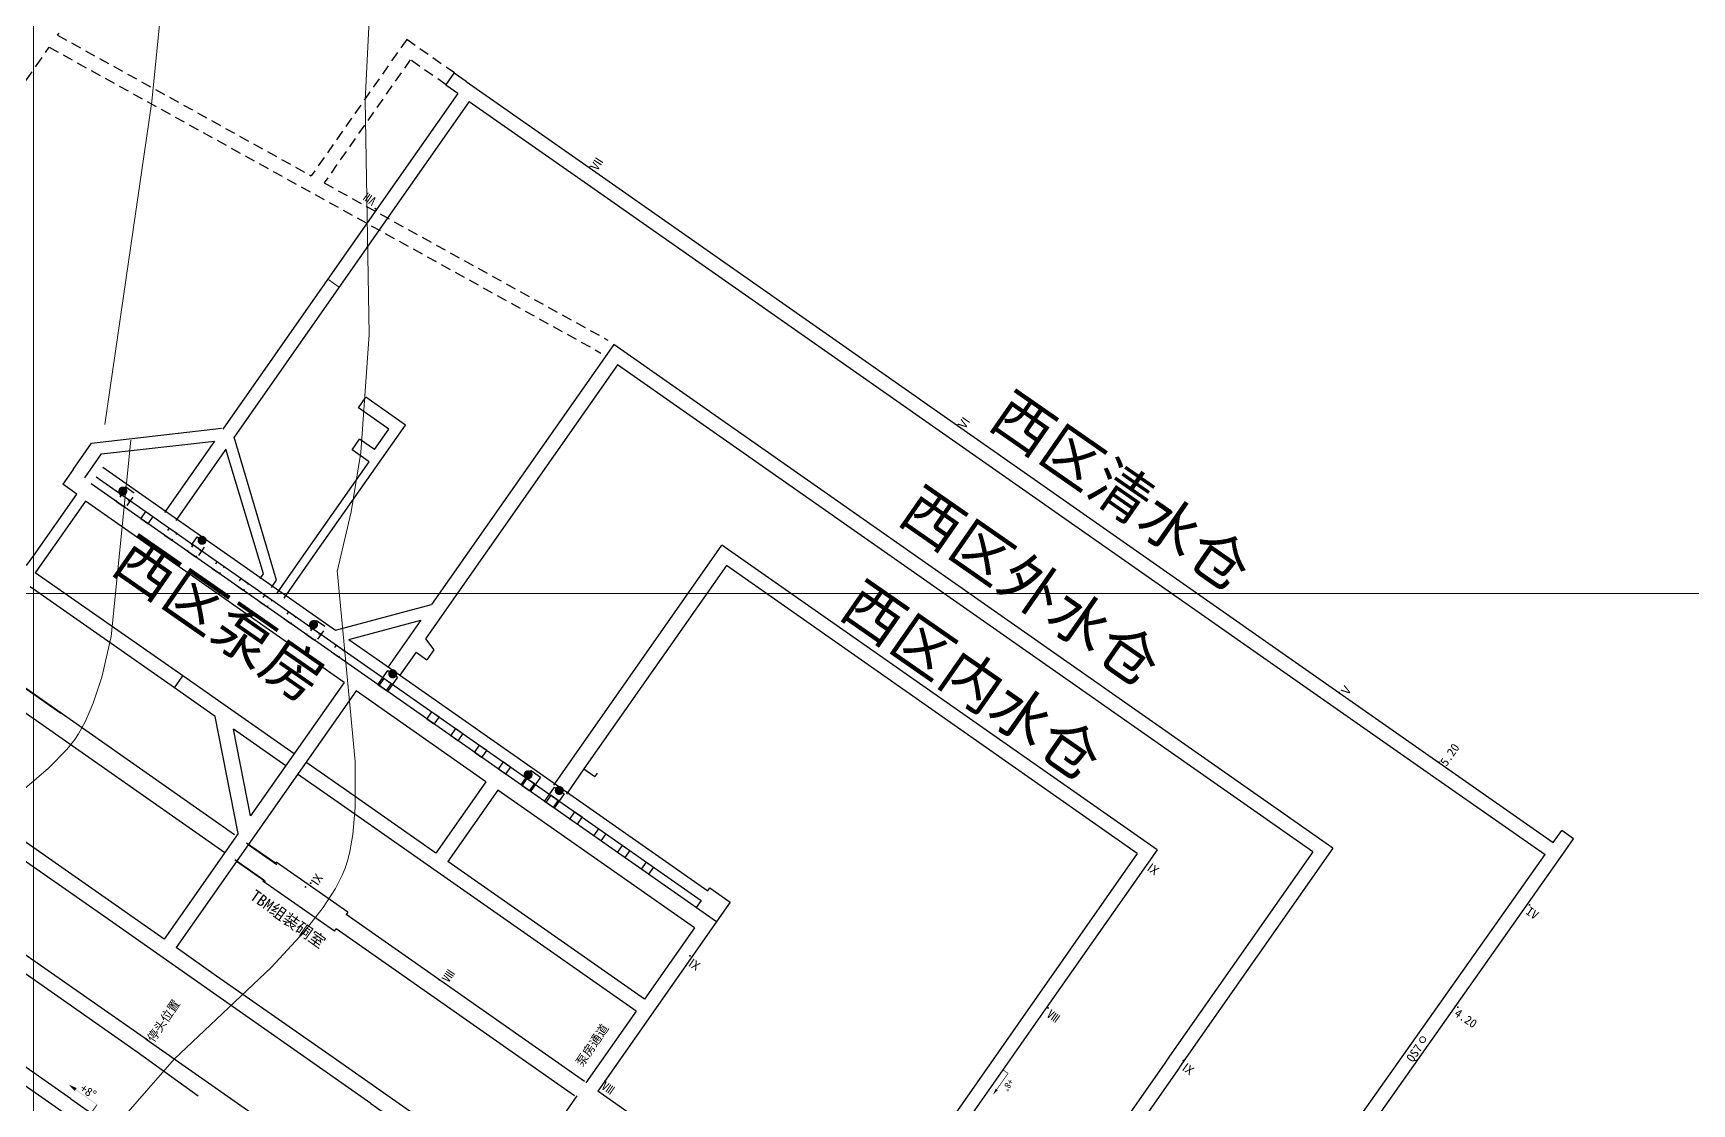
# Model space of a CAD drawing. Header units: inches. Extents: x 36473197 to 36486087, y 3899343 to 3911260.
# Drawn here: x 36481000 to 36481570, y 3905825 to 3906193 of the extents above; entities that cross this region are included whole.
import ezdxf

# ---------------------------------------------------------------- set-up
doc = ezdxf.new("R2010")
doc.units = ezdxf.units.IN
doc.header["$MEASUREMENT"] = 0
for name, pattern in [('厚煤层人工分层2', [0.005, 0.002, -0.001, 0.002]), ('厚煤层人工分层2_1', [0.005, 0.002, -0.001, 0.002]), ('虚线', [0.0045, 0.00175, -0.001, 0.00175])]:
    doc.linetypes.add(name, pattern=pattern)
doc.layers.get('0').update_dxf_attribs({"lineweight": 0})
doc.layers.get('Defpoints').update_dxf_attribs({"lineweight": 0})
for name, color, linetype, lineweight in [('2022年生产接续', 7, 'Continuous', 0), ('4煤底板等值线', 7, 'Continuous', 0), ('七盘区布置', 7, 'Continuous', 0), ('四盘区辅运巷', 7, 'Continuous', 0), ('导线点', 7, 'Continuous', 0), ('巷道', 7, 'Continuous', 0), ('巷道掘进尺', 7, 'Continuous', 0), ('巷道注记', 7, 'Continuous', 0), ('经纬网', 7, 'Continuous', 0), ('西区开拓大巷', 7, 'Continuous', 0), ('西区开拓设计', 7, 'Continuous', 0), ('西区水仓', 7, 'Continuous', 0)]:
    doc.layers.add(name, color=color, linetype=linetype, lineweight=lineweight)
doc.layers.add('变坡点', color=1, linetype='Continuous', lineweight=0, true_color=0xff0000)
doc.layers.add('巷道1', color=7, linetype='Continuous', lineweight=0, true_color=0x2d2d2d)
doc.styles.add('仿宋', font='simfang.ttf')
doc.styles.add('宋体', font='SIMSUN.TTC')
doc.styles.add('长等线体', font='simfang.ttf')
doc.dimstyles.get("Standard").update_dxf_attribs({"dimtxt": 30, "dimasz": 20, "dimexe": 0.18, "dimexo": 0.0625, "dimgap": 0.09, "dimtad": 1, "dimdec": 0, "dimzin": 0, "dimdsep": 46, "dimtxsty": '仿宋', "dimcen": 0.09, "dimclrd": 150, "dimclre": 150, "dimadec": 0, "dimazin": 0, "dimtfac": 1, "dimtdec": 0, "dimtofl": 0, "dimtmove": 0, "dimatfit": 3, "dimfxl": 1, "dimtolj": 1, "dimtzin": 0, "dimlwd": 0, "dimarcsym": 0})

# ---------------------------------------------------------------- blocks, each defined once
blk = doc.blocks.new('变坡点1_1_1')
at = {"true_color": 0xff0000}
for points in [[(1.77, -1.39), (-0.06, -0.09), (0.06, 0.09), (1.9, -1.2)], [(-2.14, -6.75), (1.75, -1.23), (1.93, -1.36), (-1.96, -6.88)], [(-1.68, -7.07), (-3.34, -8.65), (-2.42, -6.55)], [(-2.42, -6.55), (-1.68, -7.07)]]:
    blk.add_hatch(color=1, dxfattribs=at).paths.add_polyline_path(points, flags=17)
blk = doc.blocks.new('变坡点1')
at = {"true_color": 0xff0000}
for points in [[(-4.61, 8.53), (-7.29, 9.99), (-5.37, 7.61)], [(-5.37, 7.61), (-4.61, 8.53)], [(-5.09, 7.95), (1.83, 2.19), (2.02, 2.42), (-4.89, 8.18)], [(1.81, 2.4), (-0.12, 0.1), (0.12, -0.1), (2.04, 2.21)]]:
    blk.add_hatch(color=1, dxfattribs=at).paths.add_polyline_path(points, flags=17)
blk = doc.blocks.new('临时经纬仪导线点')
at = {"color": 0, "const_width": 0.3}
blk.add_lwpolyline([(1, 0), (0.97, 0.26), (0.87, 0.5), (0.71, 0.71), (0.5, 0.87), (0.26, 0.97), (0, 1), (-0.26, 0.97), (-0.5, 0.87), (-0.71, 0.71), (-0.87, 0.5), (-0.97, 0.26), (-1, 0), (-0.97, -0.26), (-0.87, -0.5), (-0.71, -0.71), (-0.5, -0.87), (-0.26, -0.97), (0, -1), (0.26, -0.97), (0.5, -0.87), (0.71, -0.71), (0.87, -0.5), (0.97, -0.26), (1, 0)], dxfattribs=at)
blk = doc.blocks.new('*D204')
at = {"layer": 'Defpoints', "color": 0, "transparency": 16777216}
for p in [(36476925.52, 3911082.36), (36486060.15, 3904950.04), (36485936.09, 3904772.87)]:
    blk.add_point(p, dxfattribs=at)
at = {"layer": '四盘区辅运巷', "color": 150, "lineweight": -2, "transparency": 16777216}
for p, q in [((36476925.55, 3911082.41), (36477049.68, 3911259.68)), ((36485936.12, 3904772.92), (36486060.25, 3904950.19))]:
    blk.add_line(p, q, dxfattribs=at)
at = {"layer": '四盘区辅运巷', "color": 150, "lineweight": 0, "transparency": 16777216}
blk.add_line((36477065.96, 3911248.06), (36486043.76, 3904961.51), dxfattribs=at)
at = {"layer": '四盘区辅运巷', "color": 150, "transparency": 16777216}
for points in [[(36477067.87, 3911250.79), (36477064.05, 3911245.33), (36477049.58, 3911259.53)], [(36486045.68, 3904964.24), (36486041.85, 3904958.78), (36486060.15, 3904950.04)]]:
    blk.add_solid(points, dxfattribs=at)
at = {"layer": '四盘区辅运巷', "color": 0, "transparency": 16777216, "insert": (36481563.62, 3908117.29), "char_height": 30, "attachment_point": 5, "rotation": 324.9991, "style": '仿宋'}
blk.add_mtext('\\A1;1100', dxfattribs=at)

msp = doc.modelspace()

# ---------------------------------------------------------------- linework, layer by layer
at = {"layer": '2022年生产接续', "color": 3, "linetype": 'Continuous', "true_color": 0x00ff00}
msp.add_line((36481101.14, 3906107.99), (36481105.07, 3906105.24), dxfattribs=at)
at = {"layer": '4煤底板等值线', "color": 7, "linetype": 'Continuous', "lineweight": 0, "flags": 128}
for points in [[(36481024.55, 3906058.04), (36481040.67, 3906169.07), (36481051.59, 3906278.53), (36481051.6, 3906291.62), (36481047.78, 3906317.07), (36481029.32, 3906399.02)], [(36481104.41, 3906007.58), (36481109.24, 3906028.07), (36481112.51, 3906048.46), (36481115.45, 3906089), (36481113.97, 3906169.58), (36481118.95, 3906267.75), (36481118.59, 3906276.66), (36481117.35, 3906285.58), (36481093.61, 3906392.97)], [(36481033.44, 3906052.74), (36481026.7, 3905985.25), (36481023.48, 3905971.29), (36481020.52, 3905962.3), (36481017.75, 3905955.86), (36481015.55, 3905951.78), (36481014.3, 3905949.84), (36481011.51, 3905946.36), (36481005.17, 3905939.94), (36480988.68, 3905925.81)], [(36481104.42, 3906007.9), (36481110.56, 3905942.24), (36481110.63, 3905926.41), (36481109.81, 3905917.23), (36481108.75, 3905911.3), (36481108.02, 3905908.41), (36481107.11, 3905905.59), (36481106.13, 3905903.24), (36481103.77, 3905898.67), (36481099.53, 3905892.08), (36481092.95, 3905883.63), (36481081.69, 3905871.44), (36481048.39, 3905840), (36481004.07, 3905789.18), (36480979.4, 3905755.64)]]:
    msp.add_lwpolyline(points, dxfattribs=at)
at = {"layer": '七盘区布置', "color": 30, "linetype": '厚煤层人工分层2', "lineweight": 30, "ltscale": 2000, "true_color": 0xff8000}
msp.add_line((36481008.33, 3906191.86), (36481008.82, 3906192.57), dxfattribs=at)
at = {"layer": '七盘区布置', "color": 30, "linetype": '虚线', "lineweight": 30, "ltscale": 2000, "true_color": 0xff8000}
for p, q in [((36481128.28, 3906190.39), (36481095.52, 3906143.53)), ((36481144.69, 3906178.93), (36481128.29, 3906190.4)), ((36481129.52, 3906183.44), (36481099.91, 3906141.09)), ((36481141.83, 3906174.84), (36481129.52, 3906183.44))]:
    msp.add_line(p, q, dxfattribs=at)
at = {"layer": '七盘区布置', "color": 30, "linetype": '厚煤层人工分层2_1', "lineweight": 30, "ltscale": 2000, "true_color": 0xff8000}
msp.add_line((36480980.04, 3906151.47), (36481005.44, 3906187.74), dxfattribs=at)
at = {"layer": '七盘区布置', "color": 30, "linetype": '虚线', "lineweight": 30, "ltscale": 2000, "true_color": 0xff8000, "flags": 128}
for points in [[(36481008.33, 3906191.86), (36481095.52, 3906143.53)], [(36481005.44, 3906187.74), (36481195.03, 3906082.65)], [(36481099.91, 3906141.09), (36481197.46, 3906087.02)]]:
    msp.add_lwpolyline(points, dxfattribs=at)
at = {"layer": '巷道', "color": 30, "linetype": 'Continuous', "lineweight": 30, "true_color": 0xff8000}
for p, q in [((36481013.63, 3906042.64), (36481010.11, 3906037.53)), ((36481014.89, 3906034.19, -0.2), (36481010.11, 3906037.53, -0.2)), ((36481017.87, 3906031.7), (36481000.66, 3906007.13)), ((36481185, 3905942.98), (36481236.58, 3906016.65)), ((36481238.18, 3906009.67), (36481189.18, 3905939.69)), ((36481103.88, 3905987.34), (36481136.87, 3905996.18)), ((36481108.37, 3905984.2), (36481133.12, 3905990.83)), ((36481178.81, 3905934.14), (36481185, 3905942.98)), ((36481189.18, 3905939.69), (36481183.16, 3905931.09)), ((36481522.3, 3905914.41), (36481525.17, 3905918.5)), ((36481529.27, 3905915.63), (36481525.17, 3905918.5)), ((36481526.4, 3905911.54), (36481529.27, 3905915.63)), ((36481083.19, 3905907.27, -0.2), (36481073.24, 3905914.23, -0.2)), ((36481083.65, 3905906.77, -0.2), (36481073.83, 3905913.65, -0.2)), ((36481456.87, 3905821.68), (36481519.44, 3905910.31)), ((36481460.96, 3905818.81), (36481526.4, 3905911.54)), ((36481079.18, 3905901.53, -0.2), (36481069.23, 3905908.5, -0.2)), ((36481079.64, 3905901.04, -0.2), (36481069.81, 3905907.92, -0.2)), ((36481083.48, 3905907.68), (36481083.19, 3905907.27))]:
    msp.add_line(p, q, dxfattribs=at)
at = {"layer": '巷道', "color": 30, "linetype": 'Continuous', "lineweight": 30, "true_color": 0xff8000, "flags": 128}
for points in [[(36481000.13, 3906013.1), (36481014.89, 3906034.19)], [(36481083.74, 3906000.14), (36481093.72, 3906014.38)], [(36481086.2, 3905998.42), (36481096.17, 3906012.66)], [(36481133.12, 3905990.83), (36481121.87, 3905974.75)], [(36481131.52, 3905979.83), (36481125.96, 3905971.89)], [(36481048.45, 3905967.56), (36481051.32, 3905971.65)], [(36481079.18, 3905901.53), (36481078.89, 3905901.12)], [(36481079.67, 3905901.01), (36481079.47, 3905900.72)]]:
    msp.add_lwpolyline(points, dxfattribs=at)
at = {"layer": '巷道', "color": 30, "lineweight": 30, "true_color": 0xff8000, "flags": 128}
for points in [[(36481134.71, 3905984.38), (36481137.64, 3905980.67)], [(36481131.52, 3905979.83), (36481135.23, 3905977.23)], [(36481137.64, 3905980.67), (36481135.23, 3905977.23)], [(36481189.18, 3905939.69), (36481192.89, 3905937.09)], [(36481193.73, 3905938.29), (36481192.89, 3905937.09)]]:
    msp.add_lwpolyline(points, dxfattribs=at)
at = {"layer": '巷道1', "color": 30, "linetype": 'Continuous', "lineweight": 30, "true_color": 0xff8000}
for p, q in [((36481069.15, 3905917.1, -0.2), (36480981.99, 3905978.13)), ((36481009.41, 3905958.81, -0.2), (36480992.17, 3905970.88, -0.2)), ((36481070.43, 3905917.52), (36481062.5, 3905957.72)), ((36481074.66, 3905923.57), (36481068.78, 3905953.33)), ((36481379.32, 3905910.61), (36481344.93, 3905861.49)), ((36481386.12, 3905911.95), (36481349.2, 3905859.22)), ((36481344.93, 3905861.49), (36481310.88, 3905812.86)), ((36481349.2, 3905859.22), (36481314.81, 3905810.11)), ((36481009.82, 3905821.92, 0.18), (36480975.07, 3905846.26, 0.18)), ((36481012.91, 3905826.33, 0.2), (36480991.04, 3905841.64, 0.18)), ((36481390.46, 3905841.05), (36481388.54, 3905838.3)), ((36481388.54, 3905838.3), (36481356.05, 3905791.9)), ((36481392.99, 3905835.94), (36481360.14, 3905789.04)), ((36481394.57, 3905838.21), (36481392.99, 3905835.94)), ((36481012.92, 3905826.34, 0.2), (36481041.49, 3905806.34, 0.12))]:
    msp.add_line(p, q, dxfattribs=at)
at = {"layer": '巷道1', "color": 30, "linetype": 'Continuous', "lineweight": 30, "true_color": 0xff8000, "elevation": 2601.79, "flags": 128}
msp.add_lwpolyline([(36481209.39, 3905818.12), (36481193.95, 3905828.93)], dxfattribs=at)
at = {"layer": '巷道掘进尺', "color": 3, "true_color": 0x00ff00, "const_width": 0.3}
for points in [[(36481191.28, 3906146.47, -1), (36481190.95, 3906146.47, -1), (36481191.28, 3906146.47)], [(36481117.68, 3906132.26, -1), (36481117.35, 3906132.26, -1), (36481117.68, 3906132.26)], [(36481317.74, 3906057.76, -1), (36481317.41, 3906057.76, -1), (36481317.74, 3906057.76)], [(36481448.81, 3905965.99, -1), (36481448.47, 3905965.99, -1), (36481448.81, 3905965.99)], [(36481483.21, 3905941.98, -1), (36481482.88, 3905941.98, -1), (36481483.21, 3905941.98)], [(36481093.69, 3905899.16, -1), (36481093.35, 3905899.16, -1), (36481093.69, 3905899.16)], [(36481095.46, 3905900.46, -1), (36481095.12, 3905900.46, -1), (36481095.46, 3905900.46)], [(36481514.27, 3905892.96, -1), (36481513.94, 3905892.96, -1), (36481514.27, 3905892.96)], [(36481225.79, 3905875.48, -1), (36481225.45, 3905875.48, -1), (36481225.79, 3905875.48)], [(36481139.71, 3905867.2, -1), (36481139.37, 3905867.2, -1), (36481139.71, 3905867.2)], [(36481348.82, 3905857.59, -1), (36481348.48, 3905857.59, -1), (36481348.82, 3905857.59)], [(36481489.66, 3905857.81, -1), (36481489.32, 3905857.81, -1), (36481489.66, 3905857.81)], [(36481038.89, 3905846.87, -1), (36481038.55, 3905846.87, -1), (36481038.89, 3905846.87)], [(36481395.34, 3905839.53, -1), (36481395, 3905839.53, -1), (36481395.34, 3905839.53)], [(36481196.54, 3905832.39, -1), (36481196.21, 3905832.39, -1), (36481196.54, 3905832.39)]]:
    msp.add_lwpolyline(points, format="xyb", dxfattribs=at)
at = {"layer": '经纬网', "color": 7, "linetype": 'Continuous', "lineweight": 9}
for p, q in [((36481000, 3907972.91), (36481000, 3901128.79)), ((36483817.51, 3906000), (36474392.66, 3906000))]:
    msp.add_line(p, q, dxfattribs=at)
at = {"layer": '西区开拓大巷', "color": 30, "linetype": 'Continuous', "lineweight": 30, "true_color": 0xff8000}
msp.add_line((36480776.75, 3906113.42, 1958.44), (36481065.85, 3905910.98, 2293.09), dxfattribs=at)
at = {"layer": '西区开拓设计', "color": 30, "linetype": 'Continuous', "lineweight": 30, "true_color": 0xff8000}
for p, q in [((36481141.78, 3906174.75), (36481144.65, 3906178.85)), ((36481148.74, 3906175.98), (36481144.65, 3906178.85)), ((36481145.87, 3906171.88), (36481117.93, 3906131.97)), ((36481145.87, 3906171.88), (36481141.78, 3906174.75)), ((36481148.74, 3906175.98), (36481191.04, 3906146.36)), ((36481149.8, 3906169.13), (36481121.86, 3906129.22)), ((36481149.8, 3906169.13), (36481188.17, 3906142.27)), ((36481191.04, 3906146.36), (36481317.57, 3906057.76)), ((36481188.17, 3906142.27), (36481314.71, 3906053.66)), ((36481117.93, 3906131.97), (36481065.09, 3906056.5)), ((36481121.86, 3906129.22), (36481069.01, 3906053.75)), ((36481199.44, 3906085.54), (36481136.87, 3905996.18)), ((36481200.67, 3906078.58), (36481134.71, 3905984.38)), ((36481111.68, 3906063.81), (36481114.21, 3906067.43)), ((36481122.13, 3906056.49), (36481111.68, 3906063.81)), ((36481127.84, 3906057.89), (36481114.21, 3906067.43)), ((36481096.17, 3906012.66), (36481127.84, 3906057.89)), ((36481317.57, 3906057.76), (36481448.64, 3905965.99)), ((36481013.63, 3906042.64), (36481019.95, 3906051.68)), ((36481019.95, 3906051.68), (36481064.66, 3906056.79)), ((36481023.46, 3906047.97), (36481062.22, 3906052.4)), ((36481062.22, 3906052.4), (36481045.01, 3906027.83)), ((36481083.54, 3906004.57), (36481069.01, 3906053.75)), ((36481109.56, 3906049.37), (36481112.1, 3906052.99)), ((36481117.18, 3906049.43), (36481112.1, 3906052.99)), ((36481117.18, 3906049.43), (36481122.13, 3906056.49)), ((36481314.71, 3906053.66), (36481445.77, 3905961.89)), ((36481017.72, 3906039.77), (36481023.46, 3906047.97)), ((36481066.14, 3906049.65), (36481048.94, 3906025.08)), ((36481079.12, 3906006.8), (36481066.14, 3906049.65)), ((36481115.37, 3906045.3), (36481109.56, 3906049.37)), ((36481021.55, 3906040.12), (36481229.49, 3905894.51)), ((36481023.84, 3906043.39), (36481103.88, 3905987.34)), ((36481093.72, 3906014.38), (36481115.37, 3906045.3)), ((36481114.95, 3905971.12), (36481019.82, 3906037.66)), ((36481106.78, 3905969.44), (36481017.87, 3906031.7)), ((36481386.12, 3905911.95), (36481236.58, 3906016.65)), ((36481051.32, 3905971.65), (36481000.66, 3906007.13)), ((36481003.29, 3906010.88), (36481000.86, 3906007.4)), ((36481379.32, 3905910.61), (36481238.18, 3906009.67)), ((36481048.45, 3905967.56), (36480998.89, 3906002.27)), ((36481108.37, 3905984.2), (36481118.93, 3905976.81)), ((36481089.58, 3905944.87), (36481051.32, 3905971.65)), ((36481118.93, 3905976.81), (36481231.79, 3905897.78)), ((36481062.5, 3905957.72), (36481048.45, 3905967.56)), ((36481110.88, 3905966.58), (36481049.07, 3905878.29)), ((36481106.78, 3905969.44), (36481074.66, 3905923.57)), ((36481155.54, 3905935.3), (36481110.88, 3905966.58)), ((36481234.74, 3905887.17), (36481114.95, 3905971.12)), ((36481448.64, 3905965.99), (36481483.01, 3905941.92)), ((36481445.77, 3905961.89), (36481480.14, 3905937.83)), ((36481062.5, 3905957.72), (36481062.5, 3905957.72)), ((36481086.71, 3905940.77), (36481068.78, 3905953.33)), ((36481087.53, 3905940.2), (36481087.53, 3905940.2)), ((36481104.73, 3905928.15), (36481090.81, 3905937.9)), ((36481107.6, 3905932.25), (36481093.67, 3905942)), ((36481480.14, 3905937.83), (36481519.44, 3905910.31)), ((36481483.01, 3905941.92), (36481522.3, 3905914.41)), ((36481138.33, 3905910.73), (36481107.6, 3905932.25)), ((36481155.54, 3905935.3), (36481138.33, 3905910.73)), ((36481159.64, 3905932.44), (36481142.43, 3905907.86)), ((36481227.2, 3905885.13), (36481159.64, 3905932.44)), ((36481207.12, 3905856.46), (36481104.73, 3905928.15)), ((36481044.96, 3905881.16, 0.18), (36480990.65, 3905919.2, 0.18)), ((36481070.43, 3905917.52), (36481044.96, 3905881.16)), ((36481023.1, 3905889.88, 0.18), (36480992.75, 3905911.13, 0.18)), ((36481439.62, 3905911.26), (36481390.46, 3905841.05)), ((36481446.59, 3905912.49), (36481394.57, 3905838.21)), ((36481108.05, 3905890.47, -0.2), (36481083.48, 3905907.68, -0.2)), ((36481209.99, 3905860.55), (36481142.43, 3905907.86)), ((36481103.46, 3905883.92, -0.2), (36481078.89, 3905901.12, -0.2)), ((36481231.74, 3905897.82), (36481232.4, 3905898.79)), ((36481232.4, 3905898.79), (36481239.43, 3905893.87)), ((36481239.43, 3905893.87), (36481193.95, 3905828.93)), ((36481229.49, 3905894.51), (36481227.77, 3905892.05)), ((36481054.26, 3905868.06, 0.18), (36481023.1, 3905889.88, 0.18)), ((36481189.36, 3905832.32, -0.2), (36481107.48, 3905889.65, -0.2)), ((36481185.92, 3905827.4, -0.2), (36481104.04, 3905884.74, -0.2)), ((36481227.2, 3905885.13), (36481209.99, 3905860.55)), ((36481062.99, 3905868.54, 0.18), (36481049.07, 3905878.29, 0.18)), ((36481115.97, 3905824.72, 0.28), (36481054.26, 3905868.06, 0.18)), ((36481104.15, 3905839.72, 0.18), (36481062.99, 3905868.54, 0.18)), ((36481207.12, 3905856.46), (36481189.86, 3905831.8)), ((36481119.13, 3905829.23, 0.18), (36481104.15, 3905839.72, 0.18)), ((36481165.38, 3905796.85, 0.18), (36481119.13, 3905829.23, 0.18)), ((36481115.97, 3905824.72, 0.2), (36481214.95, 3905755.3, 0.4)), ((36481186.76, 3905827.37), (36481165.38, 3905796.85))]:
    msp.add_line(p, q, dxfattribs=at)
at = {"layer": '西区开拓设计', "color": 30, "linetype": '虚线', "lineweight": 30, "ltscale": 2000, "true_color": 0xff8000}
for p, q in [((36481077.97, 3906005.16), (36481079.12, 3906006.8)), ((36481081.81, 3906002.11), (36481083.54, 3906004.57)), ((36481039.23, 3905846.59, 0.35), (36481038.72, 3905846.87, 0.37))]:
    msp.add_line(p, q, dxfattribs=at)
at = {"layer": '西区开拓设计', "color": 30, "lineweight": 30, "true_color": 0xff8000}
for p, q in [((36480989.22, 3905881.6, 0.34), (36481039.23, 3905846.59, 0.35)), ((36480986.13, 3905877.18, 0.18), (36481006.12, 3905863.18, 0.18)), ((36481006.12, 3905863.18, 0.18), (36481035.66, 3905842.5, 0.18)), ((36481038.72, 3905846.87), (36481096.67, 3905806.28, 0.37)), ((36481035.66, 3905842.5), (36481056.68, 3905827.36))]:
    msp.add_line(p, q, dxfattribs=at)
at = {"layer": '西区开拓设计', "color": 30, "linetype": 'Continuous', "lineweight": 30, "true_color": 0xff8000, "flags": 128}
for points in [[(36481446.59, 3905912.49), (36481199.44, 3906085.54)], [(36481439.62, 3905911.26), (36481200.67, 3906078.58)], [(36481038.63, 3906028.15), (36481041.09, 3906026.43), (36481039.37, 3906023.97), (36481036.91, 3906025.69), (36481038.63, 3906028.15)], [(36480997.69, 3906009.62), (36481000.13, 3906013.1)], [(36481121.86, 3905973.54), (36481125.14, 3905971.24), (36481121.69, 3905966.33), (36481118.42, 3905968.62), (36481121.86, 3905973.54)], [(36481120.55, 3905970.79), (36481123.01, 3905969.07), (36481121.28, 3905966.61), (36481118.83, 3905968.34), (36481120.55, 3905970.79)], [(36481136.93, 3905959.32), (36481139.39, 3905957.6), (36481137.67, 3905955.14), (36481135.21, 3905956.86), (36481136.93, 3905959.32)], [(36481145.12, 3905953.59), (36481147.58, 3905951.86), (36481145.86, 3905949.41), (36481143.4, 3905951.13), (36481145.12, 3905953.59)], [(36481153.31, 3905947.85), (36481155.77, 3905946.13), (36481154.05, 3905943.67), (36481151.59, 3905945.39), (36481153.31, 3905947.85)], [(36481161.51, 3905942.11), (36481163.96, 3905940.39), (36481162.24, 3905937.94), (36481159.78, 3905939.66), (36481161.51, 3905942.11)], [(36481171.01, 3905939.12), (36481174.28, 3905936.83), (36481170.84, 3905931.91), (36481167.57, 3905934.21), (36481171.01, 3905939.12)], [(36481169.7, 3905936.38), (36481172.15, 3905934.66), (36481170.43, 3905932.2), (36481167.98, 3905933.92), (36481169.7, 3905936.38)], [(36481179.09, 3905933.46), (36481182.37, 3905931.17), (36481178.93, 3905926.25), (36481175.65, 3905928.55), (36481179.09, 3905933.46)], [(36481177.89, 3905930.64), (36481180.35, 3905928.92), (36481178.62, 3905926.46), (36481176.17, 3905928.18), (36481177.89, 3905930.64)], [(36481186.08, 3905924.91), (36481188.54, 3905923.19), (36481186.82, 3905920.73), (36481184.36, 3905922.45), (36481186.08, 3905924.91)], [(36481194.27, 3905919.17), (36481196.73, 3905917.45), (36481195.01, 3905914.99), (36481192.55, 3905916.71), (36481194.27, 3905919.17)], [(36481202.46, 3905913.43), (36481204.92, 3905911.71), (36481203.2, 3905909.26), (36481200.74, 3905910.98), (36481202.46, 3905913.43)], [(36481210.65, 3905907.7), (36481213.11, 3905905.98), (36481211.39, 3905903.52), (36481208.93, 3905905.24), (36481210.65, 3905907.7)], [(36481108.05, 3905890.47), (36481107.48, 3905889.65)], [(36481103.46, 3905883.92), (36481104.04, 3905884.74)]]:
    msp.add_lwpolyline(points, dxfattribs=at)
at = {"layer": '西区开拓设计', "color": 30, "linetype": '虚线', "lineweight": 30, "ltscale": 2000, "true_color": 0xff8000, "flags": 128}
for points in [[(36481031.75, 3906036.63), (36481035.03, 3906034.34), (36481031.59, 3906029.42), (36481028.31, 3906031.72), (36481031.75, 3906036.63)], [(36481030.44, 3906033.89), (36481032.9, 3906032.17), (36481031.18, 3906029.71), (36481028.72, 3906031.43), (36481030.44, 3906033.89)], [(36481046.82, 3906022.41), (36481049.28, 3906020.69), (36481047.56, 3906018.24), (36481045.1, 3906019.96), (36481046.82, 3906022.41)], [(36481056.33, 3906019.42), (36481059.6, 3906017.13), (36481056.16, 3906012.21), (36481052.89, 3906014.51), (36481056.33, 3906019.42)], [(36481055.02, 3906016.68), (36481057.47, 3906014.96), (36481055.75, 3906012.5), (36481053.3, 3906014.22), (36481055.02, 3906016.68)], [(36481063.21, 3906010.94), (36481065.66, 3906009.22), (36481063.94, 3906006.77), (36481061.49, 3906008.49), (36481063.21, 3906010.94)], [(36481071.4, 3906005.21), (36481073.86, 3906003.49), (36481072.14, 3906001.03), (36481069.68, 3906002.75), (36481071.4, 3906005.21)], [(36481079.59, 3905999.47), (36481082.05, 3905997.75), (36481080.33, 3905995.29), (36481077.87, 3905997.01), (36481079.59, 3905999.47)], [(36481087.78, 3905993.74), (36481090.24, 3905992.02), (36481088.52, 3905989.56), (36481086.06, 3905991.28), (36481087.78, 3905993.74)], [(36481097.28, 3905990.74), (36481100.56, 3905988.45), (36481097.12, 3905983.54), (36481093.84, 3905985.83), (36481097.28, 3905990.74)], [(36481095.97, 3905988), (36481098.43, 3905986.28), (36481096.71, 3905983.82), (36481094.25, 3905985.54), (36481095.97, 3905988)], [(36481104.16, 3905982.26), (36481106.62, 3905980.54), (36481104.9, 3905978.09), (36481102.44, 3905979.81), (36481104.16, 3905982.26)]]:
    msp.add_lwpolyline(points, dxfattribs=at)
at = {"layer": '西区开拓设计', "color": 30, "lineweight": 30, "true_color": 0xff8000, "const_width": 1.5}
for points in [[(36481031.55, 3906035.21, -1), (36481029.95, 3906035.21, -1), (36481031.55, 3906035.21)], [(36481058.77, 3906018.28, -1), (36481057.17, 3906018.28, -1), (36481058.77, 3906018.28)], [(36481097.09, 3905989.32, -1), (36481095.49, 3905989.32, -1), (36481097.09, 3905989.32)], [(36481124.3, 3905972.39, -1), (36481122.7, 3905972.39, -1), (36481124.3, 3905972.39)], [(36481170.81, 3905937.7, -1), (36481169.21, 3905937.7, -1), (36481170.81, 3905937.7)], [(36481181.53, 3905932.31, -1), (36481179.93, 3905932.31, -1), (36481181.53, 3905932.31)]]:
    msp.add_lwpolyline(points, format="xyb", dxfattribs=at)

# ---------------------------------------------------------------- block references
at = {"layer": '变坡点'}
for name, p, rotation in [('变坡点1_1_1', (36481333.1, 3905836.37, -0.4), 359.9998942549324), ('变坡点1', (36481020.14, 3905821.86), 4.383965002717019)]:
    msp.add_blockref(name, p, dxfattribs=dict(at, rotation=rotation))
at = {"layer": '导线点', "color": 7}
msp.add_blockref('临时经纬仪导线点', (36481477.38, 3905846.65), dxfattribs=at)

# ---------------------------------------------------------------- texts
at = {"layer": '变坡点', "style": '宋体'}
for height, rotation, p in [(3, 327.1789, (36481015.7, 3905829.14, -0.2)), (2.25, 238.9916, (36481335.09, 3905833.42))]:
    msp.add_text('+8°', height=height, rotation=rotation, dxfattribs=at).set_placement(p)
at = {"layer": '导线点', "color": 7, "style": '长等线体'}
for s, p in [('Ⅵ', (36481319.93, 3906056.11)), ('Ⅴ', (36481451.23, 3905964.18)), ('5.20', (36481485.61, 3905940.38)), ('QS7', (36481474.05, 3905838.68))]:
    msp.add_text(s, height=3, rotation=55.4823, dxfattribs=at).set_placement(p)
at = {"layer": '巷道掘进尺', "style": '宋体'}
for s, rotation, p in [('Ⅶ', 57.0389, (36481193.8, 3906145.06, -0.2)), ('Ⅷ', 144.9733, (36481118.08, 3906135.67, -0.2)), ('Ⅸ ', 55.915, (36481097.56, 3905899.13, -0.2)), ('Ⅸ', 324.0628, (36481382.2, 3905905.22, -0.2)), ('IV', 325.915, (36481512.56, 3905890.08)), ('Ⅷ', 55.915, (36481142.75, 3905866.08, -0.2)), ('Ⅸ ', 325.915, (36481224.6, 3905872.35, -0.2)), ('停头位置', 55.915, (36481041.41, 3905845.54, -0.2)), ('泵房通道', 55.915, (36481188.71, 3905837.16, -0.2)), ('Ⅷ', 324.0628, (36481348.01, 3905854.66, -0.2)), ('4.20', 325.915, (36481488.02, 3905855.03)), ('Ⅸ', 324.0628, (36481394.26, 3905836.56, -0.2)), ('Ⅷ', 325.915, (36481194.99, 3905829.87, -0.2))]:
    msp.add_text(s, height=3, rotation=rotation, dxfattribs=at).set_placement(p)
at = {"layer": '巷道注记', "style": '仿宋'}
for s, p in [('西区清水仓 ', (36481327.68, 3906058.14, -394.1)), ('西区外水仓 ', (36481296.59, 3906025.46, -394.1)), ('西区泵房 ', (36481026.24, 3906008.42, -394.1)), ('西区内水仓 ', (36481276.41, 3905993.02, -394.1)), ('三盘区西翼集中辅运巷', (36480860.39, 3905831.77, -394.1))]:
    msp.add_text(s, height=15, rotation=325.199, dxfattribs=at).set_placement(p)
at = {"layer": '西区水仓', "style": '仿宋'}
msp.add_text('TBM组装硐室', height=4, rotation=324.5618, dxfattribs=at).set_placement((36481074.12, 3905895.23, -394.1))

# ---------------------------------------------------------------- dimensions: what is measured, and where the dimension line sits
at = {"layer": '四盘区辅运巷'}
dim = msp.add_aligned_dim(p1=(36476925.52, 3911082.36), p2=(36485936.09, 3904772.87), distance=216.29, text='1100', dimstyle='Standard', dxfattribs=at)
dim.commit()
dim.dimension.update_dxf_attribs({"geometry": '*D204', "text_midpoint": (36481563.62, 3908117.29)})

doc.saveas('drawing.dxf')
